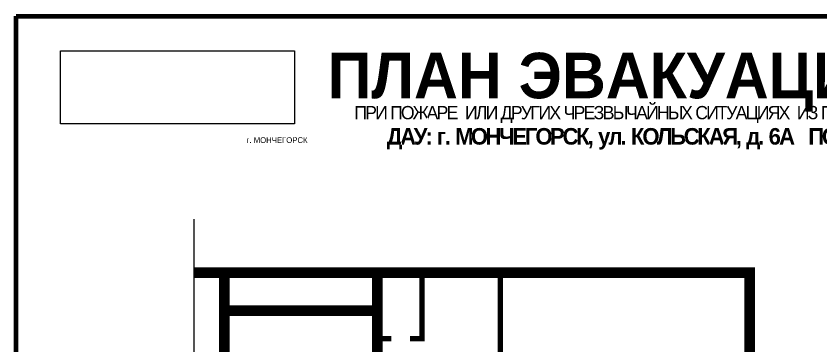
# Model space of a CAD drawing. Header units: millimetres. Extents: x 13810 to 67229, y 12374 to 21950.
# Drawn here: x 23687.5 to 24076.9, y 18922.6 to 19082 of the extents above; entities that cross this region are included whole.
import ezdxf

# ---------------------------------------------------------------- set-up
doc = ezdxf.new("R2010")
doc.units = ezdxf.units.MM
doc.styles.add('обычный', font='arial.ttf')
picture_1 = doc.add_image_def('image1.jpg', size_in_pixel=(337, 105))

msp = doc.modelspace()

# ---------------------------------------------------------------- linework, layer by layer
at = {"color": 2, "lineweight": 100}
msp.add_lwpolyline([(23687.54, 19081.98), (24287.54, 19081.98), (24287.54, 18686.98), (23687.54, 18686.98)], close=True, dxfattribs=at)
at = {"lineweight": 0}
msp.add_lwpolyline([(23773.71, 18759.7), (23773.71, 18983.81)], dxfattribs=at)
at = {"lineweight": 100}
for points, const_width in [([(24042.44, 18859.72), (24042.44, 18957.95), (23773.71, 18957.95)], 5.2), ([(23862.33, 18884.13), (23862.33, 18957.13), (23862.33, 18939.65), (23788.26, 18939.65), (23788.26, 18884.13), (23788.26, 18957.76)], 5.2), ([(23878.17, 18926.03), (23883.94, 18926.03), (23883.94, 18957.24)], 2.6), ([(23921.77, 18884.13), (23921.77, 18957.13)], 2.6), ([(23862.33, 18926.03), (23869.01, 18926.03)], 2.6)]:
    msp.add_lwpolyline(points, dxfattribs=dict(at, const_width=const_width))

# ---------------------------------------------------------------- texts
at = {"lineweight": 0, "style": 'обычный'}
for s, insert, char_height, width, attachment_point in [('{\\fProxima Nova Rg|b1|i0|c204|p2;ПЛАН ЭВАКУАЦИИ}', (23838.21, 19064.24), 22, 493.8901, 1), ('\\pi-8.4,l8.4,t8.4;{\\fProxima Nova Rg|b0|i0|c204|p2;г. МОНЧЕГОРСК\\H1.1997x; }', (23813.78, 19022.03), 2.8, 126.6484, 5)]:
    msp.add_mtext(s, dxfattribs=dict(at, insert=insert, char_height=char_height, width=width, attachment_point=attachment_point))
at = {"color": 0, "lineweight": 0, "insert": (23988.61, 19038.66), "char_height": 8, "width": 449.2158, "attachment_point": 5, "style": 'обычный'}
msp.add_mtext('{\\fArial Black|b1|i0|c204|p34;\\H2x;\\T0.85;  \\fArial Narrow|b0|i0|c204|p34;\\H0.8x;\\W0.9;\\P\\fProxima Nova Rg|b0|i0|c204|p2;\\H0.5x;\\W1;\\C256;ПРИ ПОЖАРЕ  ИЛИ ДРУГИХ ЧРЕЗВЫЧАЙНЫХ СИТУАЦИЯХ  ИЗ ПОМЕЩЕНИЙ \\fProxima Nova Rg|b1|i0|c204|p2;\\H1.25x;\\PДАУ: г. МОНЧЕГОРСК, ул. КОЛЬСКАЯ, д. 6А   ПОДВАЛ}', dxfattribs=at)

# ---------------------------------------------------------------- pictures from other files: only their frames are drawn
at = {"color": 7, "lineweight": 0, "true_color": 0xf5f5ff}
image = msp.add_image(picture_1, insert=(23709.03, 19029.92), size_in_units=(113.11, 35.24), dxfattribs=at)
image.dxf.flags = 7

doc.saveas('drawing.dxf')
